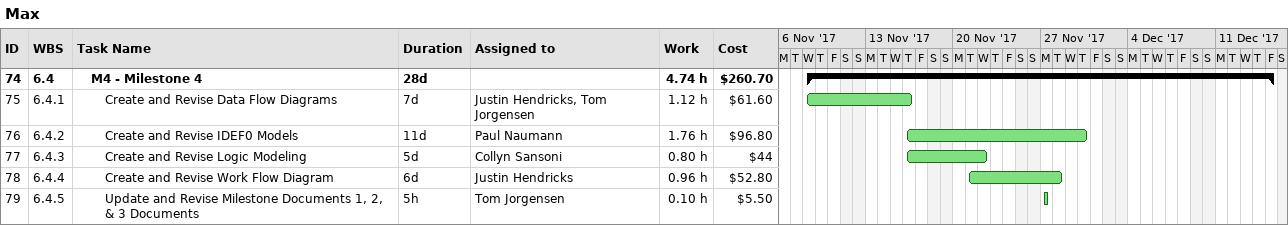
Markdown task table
Max

| ID | WBS | Task | Duration | Start | Finish | Resources | Work (h) | Cost ($) |
|---|---|---|---|---|---|---|---|---|
| 74 | 6.4 | **M4 - Milestone 4** | 28d | 2017-11-08 | 2017-12-15 |  | 4.74 | 260.70 |
| 75 | 6.4.1 | Create and Revise Data Flow Diagrams | 7d | 2017-11-08 | 2017-11-16 | Justin Hendricks, Tom Jorgensen | 1.12 | 61.60 |
| 76 | 6.4.2 | Create and Revise IDEF0 Models | 11d | 2017-11-16 | 2017-11-30 | Paul Naumann | 1.76 | 96.80 |
| 77 | 6.4.3 | Create and Revise Logic Modeling | 5d | 2017-11-16 | 2017-11-22 | Collyn Sansoni | 0.80 | 44 |
| 78 | 6.4.4 | Create and Revise Work Flow Diagram | 6d | 2017-11-21 | 2017-11-28 | Justin Hendricks | 0.96 | 52.80 |
| 79 | 6.4.5 | Update and Revise Milestone Documents 1, 2, & 3 Documents | 5h | 2017-11-27 | 2017-11-27 | Tom Jorgensen | 0.10 | 5.50 |
